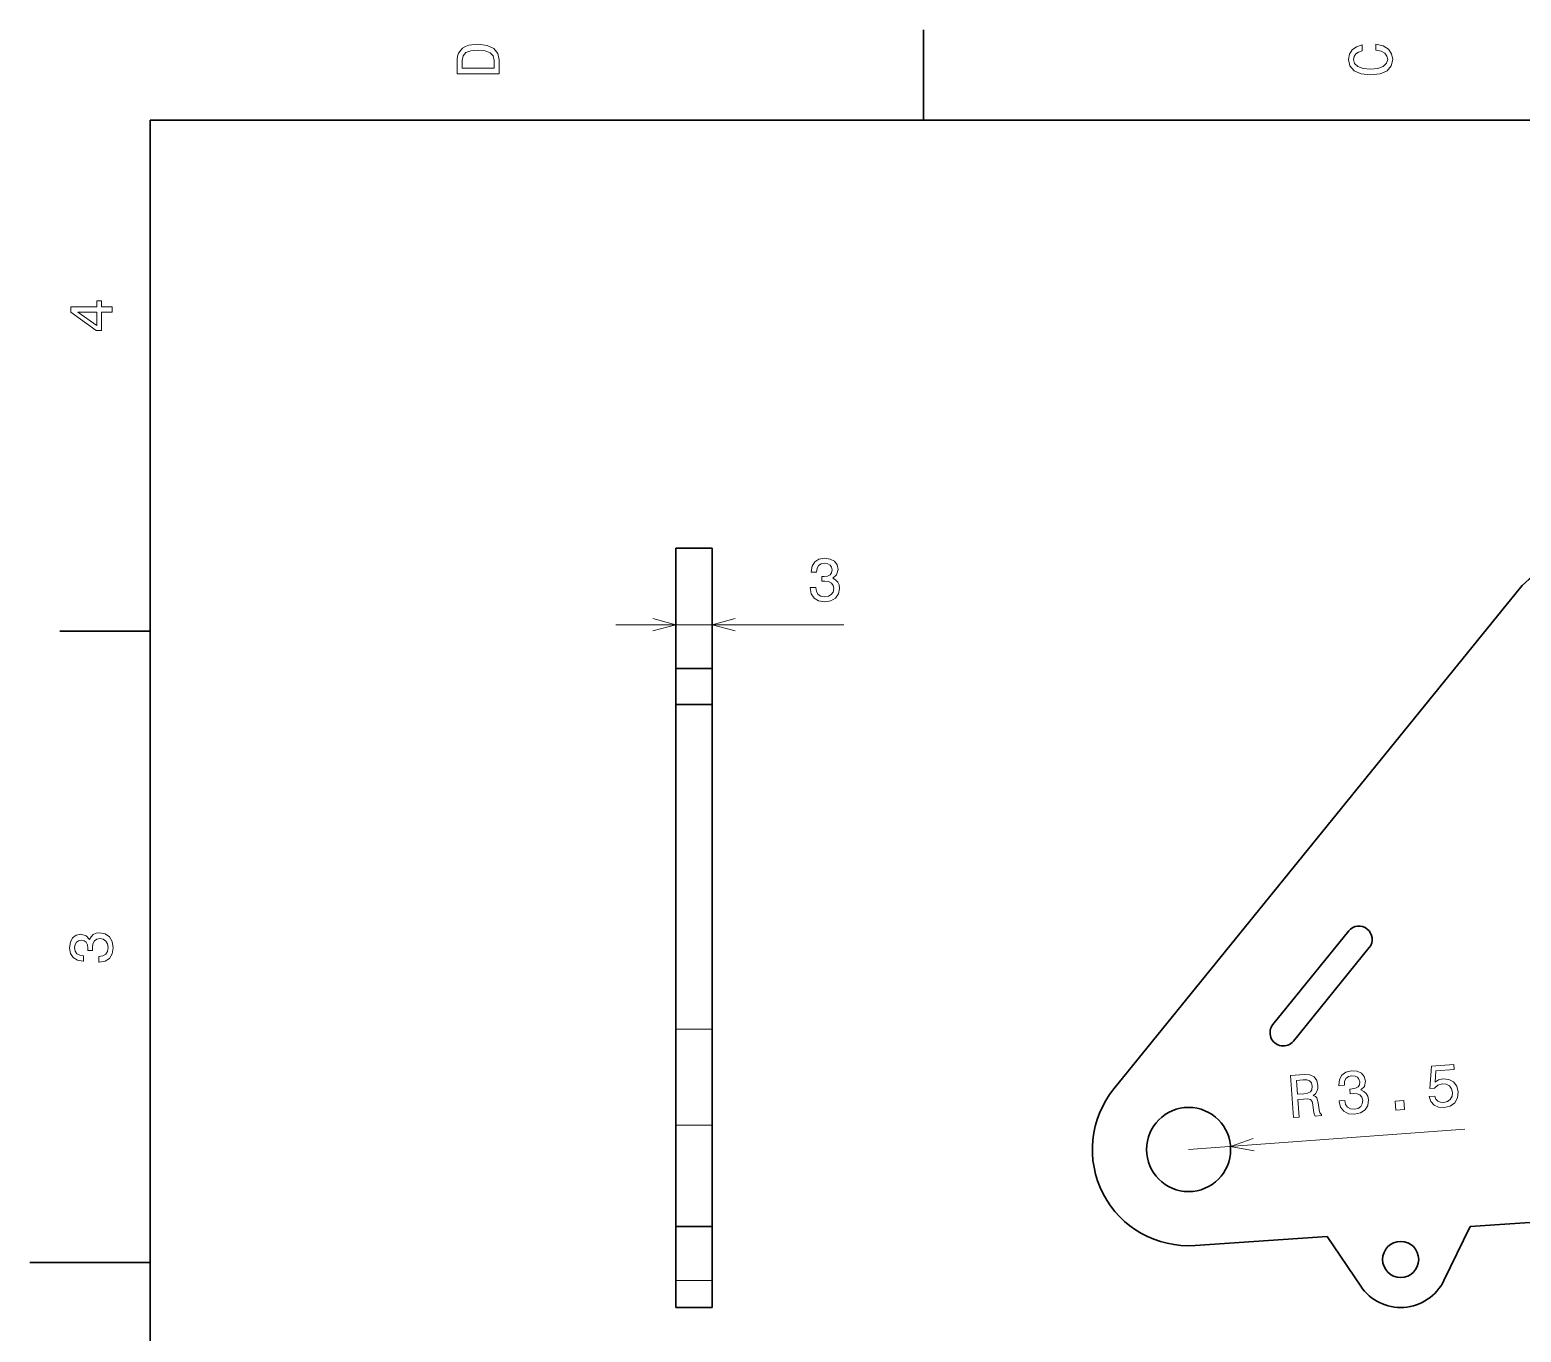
# Model space of a CAD drawing. Extents: x 0 to 297, y 0 to 210.
# Drawn here: x 0 to 124, y 99.2 to 207.5 of the extents above; entities that cross this region are included whole.
import ezdxf

# ---------------------------------------------------------------- set-up
doc = ezdxf.new("R2010")
doc.units = 0

msp = doc.modelspace()

# ---------------------------------------------------------------- linework, layer by layer
at = {"color": 7, "lineweight": 35, "ltscale": 0.1875}
for p, q in [((74.300003, 200), (74.300003, 207.5)), ((10, 157.5), (2.5, 157.5))]:
    msp.add_line(p, q, dxfattribs=at)
at = {"color": 7, "lineweight": 35}
for p, q in [((287, 200), (10, 200)), ((10, 200), (10, 10)), ((123.581795, 160.69986), (90.135437, 119.440422)), ((53.72913, 124.402664), (53.72913, 151.402664)), ((56.72913, 124.402664), (56.72913, 151.402664)), ((119.774307, 107.99913), (241.900436, 116.421623))]:
    msp.add_line(p, q, dxfattribs=at)
at = {"color": 7, "lineweight": 35, "ltscale": 0.25}
for p, q in [((53.72913, 164.402664), (53.72913, 154.402664)), ((56.72913, 164.402664), (56.72913, 154.402664)), ((109.664215, 132.573868), (103.36702, 124.805634)), ((111.373215, 131.188477), (105.076019, 123.420258)), ((10, 105), (0, 105))]:
    msp.add_line(p, q, dxfattribs=at)
at = {"color": 7, "lineweight": 35, "ltscale": 0.075}
for p, q in [((56.72913, 164.402664), (53.72913, 164.402664)), ((56.72913, 154.402664), (53.72913, 154.402664)), ((53.72913, 154.402664), (53.72913, 151.402664)), ((56.72913, 154.402664), (56.72913, 151.402664)), ((56.72913, 151.402664), (53.72913, 151.402664)), ((56.72913, 107.99913), (53.72913, 107.99913)), ((56.72913, 101.264183), (53.72913, 101.264183))]:
    msp.add_line(p, q, dxfattribs=at)
at = {"color": 7, "lineweight": 13, "ltscale": 0.473668}
msp.add_line((48.72913, 158.033951), (67.67585, 158.033951), dxfattribs=at)
at = {"color": 7, "lineweight": 13, "ltscale": 0.075}
for p, q in [((56.72913, 124.402664), (53.72913, 124.402664)), ((56.72913, 116.421623), (53.72913, 116.421623)), ((56.72913, 103.507263), (53.72913, 103.507263))]:
    msp.add_line(p, q, dxfattribs=at)
at = {"color": 7, "lineweight": 35, "ltscale": 0.199526}
for p, q in [((53.72913, 124.402664), (53.72913, 116.421623)), ((56.72913, 124.402664), (56.72913, 116.421623))]:
    msp.add_line(p, q, dxfattribs=at)
at = {"color": 7, "lineweight": 35, "ltscale": 0.210562}
for p, q in [((53.72913, 107.99913), (53.72913, 116.421623)), ((56.72913, 107.99913), (56.72913, 116.421623))]:
    msp.add_line(p, q, dxfattribs=at)
at = {"color": 7, "lineweight": 13}
msp.add_line((96.350021, 114.402664), (119.331131, 116.105263), dxfattribs=at)
at = {"color": 7, "lineweight": 35, "ltscale": 0.112297}
for p, q in [((53.72913, 103.507263), (53.72913, 107.99913)), ((56.72913, 103.507263), (56.72913, 107.99913))]:
    msp.add_line(p, q, dxfattribs=at)
at = {"color": 7, "lineweight": 35, "ltscale": 0.125}
for p, q in [((117.578156, 103.507263), (119.774307, 107.99913)), ((107.874374, 107.178444), (110.666367, 103.030579))]:
    msp.add_line(p, q, dxfattribs=at)
at = {"color": 7, "lineweight": 35, "ltscale": 0.275}
msp.add_line((96.900436, 106.421623), (107.874374, 107.178444), dxfattribs=at)
at = {"color": 7, "lineweight": 35, "ltscale": 0.056077}
for p, q in [((53.72913, 103.507263), (53.72913, 101.264183)), ((56.72913, 103.507263), (56.72913, 101.264183))]:
    msp.add_line(p, q, dxfattribs=at)
at = {"color": 7, "lineweight": 13}
for points in [[(35.533215, 204.994965), (35.533215, 203.829971), (39.033215, 203.829971), (39.033215, 204.994965), (38.922264, 205.544678), (38.584366, 205.953171), (38.034657, 206.205338), (37.283215, 206.296112), (36.516644, 206.215424), (36.21405, 206.114563), (35.971977, 205.973343), (35.644165, 205.56485), (35.563473, 205.297562)], [(111.93206, 205.817017), (112.35569, 205.716141), (112.658287, 205.549713), (112.844887, 205.317734), (112.905403, 205.045395), (112.814629, 204.71759), (112.54229, 204.460388), (112.098488, 204.28891), (111.483215, 204.233429), (110.872986, 204.28891), (110.424141, 204.455338), (110.151802, 204.71254), (110.055984, 205.045395), (110.106415, 205.287476), (110.247627, 205.494247), (110.474571, 205.655624), (110.787247, 205.766571), (110.787247, 206.245682), (110.308144, 206.094391), (109.94503, 205.832138), (109.718086, 205.474075), (109.637398, 205.045395), (109.763474, 204.510818), (110.116501, 204.10231), (110.696472, 203.840057), (111.483215, 203.749283), (112.269958, 203.840057), (112.84993, 204.10231), (113.208, 204.510818), (113.329041, 205.045395), (113.233215, 205.51442), (112.965927, 205.892654), (112.527161, 206.159943), (111.93206, 206.301163)], [(35.951801, 204.959656), (36.027451, 205.342941), (36.259438, 205.605194), (36.672985, 205.761536), (37.283215, 205.811966), (37.873272, 205.756485), (38.286816, 205.600143), (38.533936, 205.332855), (38.614628, 204.959656), (38.614628, 204.298996), (35.951801, 204.298996)], [(6.833213, 184.02739), (6.833213, 184.481277), (5.965778, 184.481277), (5.965778, 184.98056), (5.56232, 184.98056), (5.56232, 184.481277), (3.408862, 184.481277), (3.408862, 184.022339), (5.521974, 182.489197), (5.965778, 182.489197), (5.965778, 184.02739)], [(5.56232, 182.912827), (3.993876, 184.02739), (5.56232, 184.02739)], [(64.886948, 161.133377), (64.886948, 161.098068), (64.967636, 160.613922), (65.204666, 160.250809), (65.577866, 160.018829), (66.072105, 159.93309), (66.596603, 160.018829), (66.989975, 160.240723), (67.242134, 160.59375), (67.332909, 161.047638), (67.292564, 161.3452), (67.181618, 161.587265), (67.000061, 161.773865), (66.75798, 161.910034), (67.085793, 162.182373), (67.20179, 162.616089), (67.126137, 163.00946), (66.909279, 163.307007), (66.556252, 163.493607), (66.072105, 163.559174), (65.618217, 163.478485), (65.270233, 163.256577), (65.043289, 162.903549), (64.967636, 162.434525), (64.967636, 162.399231), (65.416489, 162.399231), (65.456833, 162.722), (65.587952, 162.953979), (65.799774, 163.0952), (66.097321, 163.14563), (66.359566, 163.105286), (66.551208, 162.999374), (66.667206, 162.827896), (66.712593, 162.595917), (66.667206, 162.348801), (66.546165, 162.182373), (66.334351, 162.081497), (66.04689, 162.051239), (65.850204, 162.05629), (65.850204, 161.657867), (66.097321, 161.667953), (66.415047, 161.622574), (66.652077, 161.501526), (66.793289, 161.30484), (66.843719, 161.047638), (66.788246, 160.755142), (66.641991, 160.538269), (66.410004, 160.402115), (66.102364, 160.35672), (65.784637, 160.40715), (65.55265, 160.558456), (65.406403, 160.800522), (65.350922, 161.133377)], [(5.73379, 129.979111), (5.769093, 129.979111), (6.253242, 130.059799), (6.616354, 130.296829), (6.848343, 130.670029), (6.934078, 131.164276), (6.848343, 131.688766), (6.626441, 132.082138), (6.273415, 132.334305), (5.819525, 132.425079), (5.521974, 132.384735), (5.279899, 132.273788), (5.0933, 132.092224), (4.957133, 131.850143), (4.684798, 132.177963), (4.251081, 132.293961), (3.857709, 132.218307), (3.560158, 132.00145), (3.373559, 131.648422), (3.307997, 131.164276), (3.388689, 130.710388), (3.610591, 130.362396), (3.963617, 130.135452), (4.432637, 130.059799), (4.46794, 130.059799), (4.46794, 130.508652), (4.145173, 130.548996), (3.913184, 130.680115), (3.771974, 130.891937), (3.721542, 131.189484), (3.761888, 131.451736), (3.867795, 131.643372), (4.039265, 131.759369), (4.271254, 131.804764), (4.518372, 131.759369), (4.684798, 131.638336), (4.785663, 131.426514), (4.815922, 131.139053), (4.810879, 130.942368), (5.209294, 130.942368), (5.199208, 131.189484), (5.244596, 131.507217), (5.365634, 131.744247), (5.56232, 131.885452), (5.819525, 131.935883), (6.112032, 131.880417), (6.328891, 131.734161), (6.465058, 131.502167), (6.510447, 131.194534), (6.460014, 130.876801), (6.308718, 130.644821), (6.066643, 130.498566), (5.73379, 130.443085)], [(105.071335, 117.054283), (105.539063, 117.088936), (105.429886, 118.562561), (105.907684, 118.597961), (106.260864, 118.608955), (106.487381, 118.554939), (106.620377, 118.397911), (106.692657, 118.104904), (106.751343, 117.654114), (106.803497, 117.359612), (106.876892, 117.188049), (107.404984, 117.227173), (107.397903, 117.322739), (107.271805, 117.454987), (107.212189, 117.713539), (107.135254, 118.274231), (107.018814, 118.685341), (106.893463, 118.807533), (106.705322, 118.889679), (106.897186, 119.030319), (107.024963, 119.216782), (107.099091, 119.444786), (107.109528, 119.713585), (107.007813, 120.130844), (106.783157, 120.432793), (106.437057, 120.599319), (105.979568, 120.631165), (104.812729, 120.544716)], [(108.869232, 118.438095), (108.871841, 118.402885), (108.988083, 117.926025), (109.251297, 117.581413), (109.640625, 117.377632), (110.139847, 117.328644), (110.65657, 117.452896), (111.032471, 117.703262), (111.257858, 118.073952), (111.31485, 118.53331), (111.25264, 118.827065), (111.1241, 119.06028), (110.929245, 119.232956), (110.67778, 119.350861), (110.984573, 119.646675), (111.068207, 120.087776), (110.963699, 120.474487), (110.725449, 120.755203), (110.359604, 120.915207), (109.871933, 120.944817), (109.425247, 120.830811), (109.094604, 120.583801), (108.894363, 120.214981), (108.853577, 119.741653), (108.856186, 119.706444), (109.303802, 119.739609), (109.32019, 120.064468), (109.433823, 120.305511), (109.634613, 120.46199), (109.927628, 120.534271), (110.192139, 120.513405), (110.391083, 120.421951), (110.51944, 120.259521), (110.581833, 120.031517), (110.554825, 119.781723), (110.446426, 119.606804), (110.24263, 119.49057), (109.958191, 119.439148), (109.761673, 119.429649), (109.791107, 119.032318), (110.036804, 119.060638), (110.35701, 119.038849), (110.602341, 118.935654), (110.757706, 118.749939), (110.826996, 118.497162), (110.793289, 118.201355), (110.663452, 117.974289), (110.442154, 117.82135), (110.138718, 117.753357), (109.81813, 117.780182), (109.575607, 117.913925), (109.411865, 118.144531), (109.33194, 118.472366)], [(116.354767, 118.805557), (116.495972, 118.401344), (116.766266, 118.097717), (117.143295, 117.92337), (117.611588, 117.88221), (118.112854, 118.010376), (118.491928, 118.286255), (118.714325, 118.697182), (118.772629, 119.207199), (118.652481, 119.66861), (118.383865, 120.017868), (117.989136, 120.226311), (117.494949, 120.275665), (117.122208, 120.187363), (116.842804, 119.999786), (116.91394, 120.950722), (118.442902, 121.063995), (118.412338, 121.47641), (116.546417, 121.338173), (116.406921, 119.466843), (116.80928, 119.496651), (117.083466, 119.754646), (117.44931, 119.867722), (117.775299, 119.836243), (118.033661, 119.693558), (118.20784, 119.458672), (118.286636, 119.145912), (118.254791, 118.824959), (118.112106, 118.566589), (117.877213, 118.392426), (117.564453, 118.313622), (117.295288, 118.329086), (117.080505, 118.429482), (116.916214, 118.599365), (116.82251, 118.840218)], [(105.880478, 120.19397), (106.189499, 120.186523), (106.412842, 120.106987), (106.561691, 119.941017), (106.627441, 119.667755), (106.598755, 119.372314), (106.476013, 119.186234), (106.251358, 119.078552), (105.936371, 119.029938), (105.398224, 118.990067), (105.312149, 120.151871)], [(113.596664, 117.685898), (114.290741, 117.73732), (114.235214, 118.48671), (113.541153, 118.435287)]]:
    msp.add_lwpolyline(points, close=True, dxfattribs=at)
for points in [[(51.797279, 157.516312), (53.72913, 158.033951), (51.797279, 158.55159)], [(58.66098, 158.55159), (56.72913, 158.033951), (58.66098, 157.516312)], [(101.728775, 115.320221), (99.840454, 114.661255), (101.805267, 114.287766)]]:
    msp.add_lwpolyline(points, dxfattribs=at)
at = {"color": 7, "lineweight": 35}
for centre, radius in [((96.350021, 114.402664), 3.5), ((113.984665, 105.264183), 1.5)]:
    msp.add_circle(centre, radius, dxfattribs=at)
for centre, radius, start, end in [((131.350021, 154.402664), 10, 0, 140.970556), ((110.518707, 131.881165), 1.1, 320.970557, 140.970556), ((104.221512, 124.112946), 1.1, 140.970556, 320.970557), ((96.350021, 114.402664), 8, 140.970556, 273.945183), ((113.984665, 105.264183), 4, 213.945188, 333.945186)]:
    msp.add_arc(centre, radius, start, end, dxfattribs=at)

doc.saveas('drawing.dxf')
